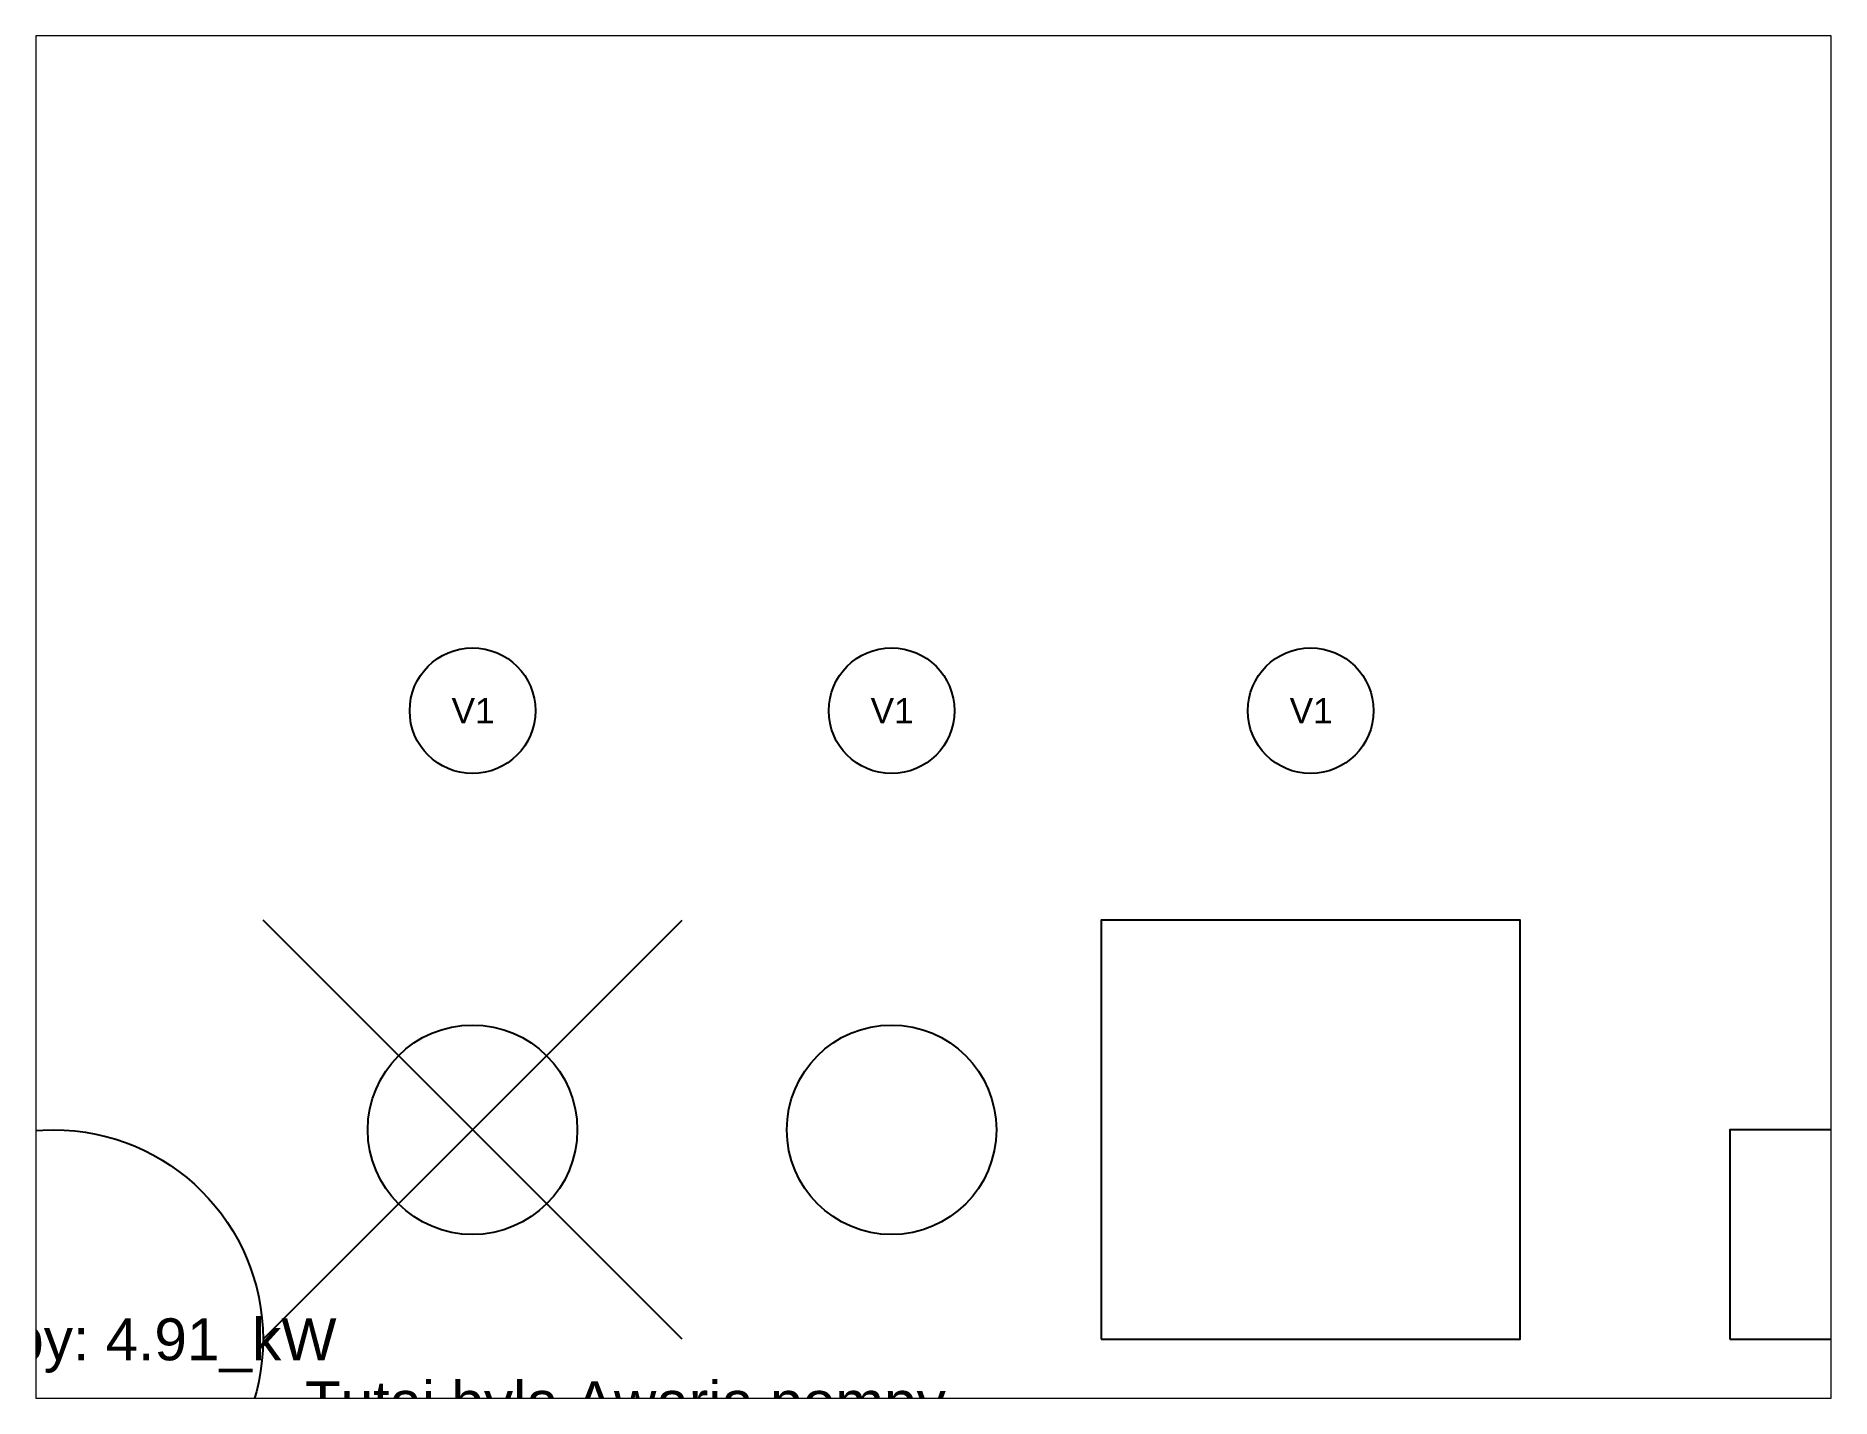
# Paper-space layout 'Arkusz1' of a CAD drawing. Header units: centimetres. Extents: x 26 to 231, y 20 to 176.
# The model-space entities are those that its viewports show. They can reach past a viewport. Long polylines and large blocks are cut down to what shows.
import ezdxf
from ezdxf.enums import TextEntityAlignment as Align

# ---------------------------------------------------------------- set-up
doc = ezdxf.new("R2010")
doc.units = ezdxf.units.CM
for name, color, linetype in [('Opisy', 7, 'Continuous'), ('Osie', 8, 'Continuous'), ('TEMP_1', 1, 'Continuous'), ('TEMP_2', 2, 'Continuous'), ('Urzadzenia', 3, 'Continuous')]:
    doc.layers.add(name, color=color, linetype=linetype)
doc.styles.get("Standard").update_dxf_attribs({"font": 'arial.ttf'})

# ---------------------------------------------------------------- blocks, each defined once
blk = doc.blocks.new('Silnik')
at = {"color": 0}
blk.add_circle((0, 0), 15, dxfattribs=at)
blk.add_text('V1', height=6, dxfattribs=at).set_placement((-5, -3))

msp = doc.modelspace()

# ---------------------------------------------------------------- linework, layer by layer
for centre, radius in [((100, 50), 25), ((200, 50), 25), ((0, 0), 50), ((0, 0), 50)]:
    msp.add_circle(centre, radius)
at = {"layer": 'Osie'}
for p, q in [((50, 0), (150, 100)), ((150, 0), (50, 100))]:
    msp.add_line(p, q, dxfattribs=at)
at = {"layer": 'TEMP_1'}
msp.add_lwpolyline([(250, 0), (350, 0), (350, 100), (250, 100)], close=True, dxfattribs=at)
at = {"layer": 'TEMP_2'}
msp.add_lwpolyline([(400, 0), (450, 0), (450, 50), (400, 50)], close=True, dxfattribs=at)

# ---------------------------------------------------------------- block references
at = {"layer": 'Urzadzenia'}
for p in [(100, 150), (200, 150), (300, 150)]:
    msp.add_blockref('Silnik', p, dxfattribs=at)

# ---------------------------------------------------------------- texts
msp.add_text('Moc pompy: 4.91_kW', height=10).set_placement((0, 0), align=Align.MIDDLE_CENTER)
at = {"layer": 'Opisy'}
msp.add_text('Tutaj byla Awaria pompy.', height=10, dxfattribs=at).set_placement((60, -20))

psp = doc.layouts.new('Arkusz1')

# ---------------------------------------------------------------- viewports
at = {"layer": '0'}
psp.add_viewport(center=(128.5, 97.5), size=(205.6, 156), view_center_point=(210, 148.5), view_height=325.0506, dxfattribs=at)

doc.saveas('drawing.dxf')
